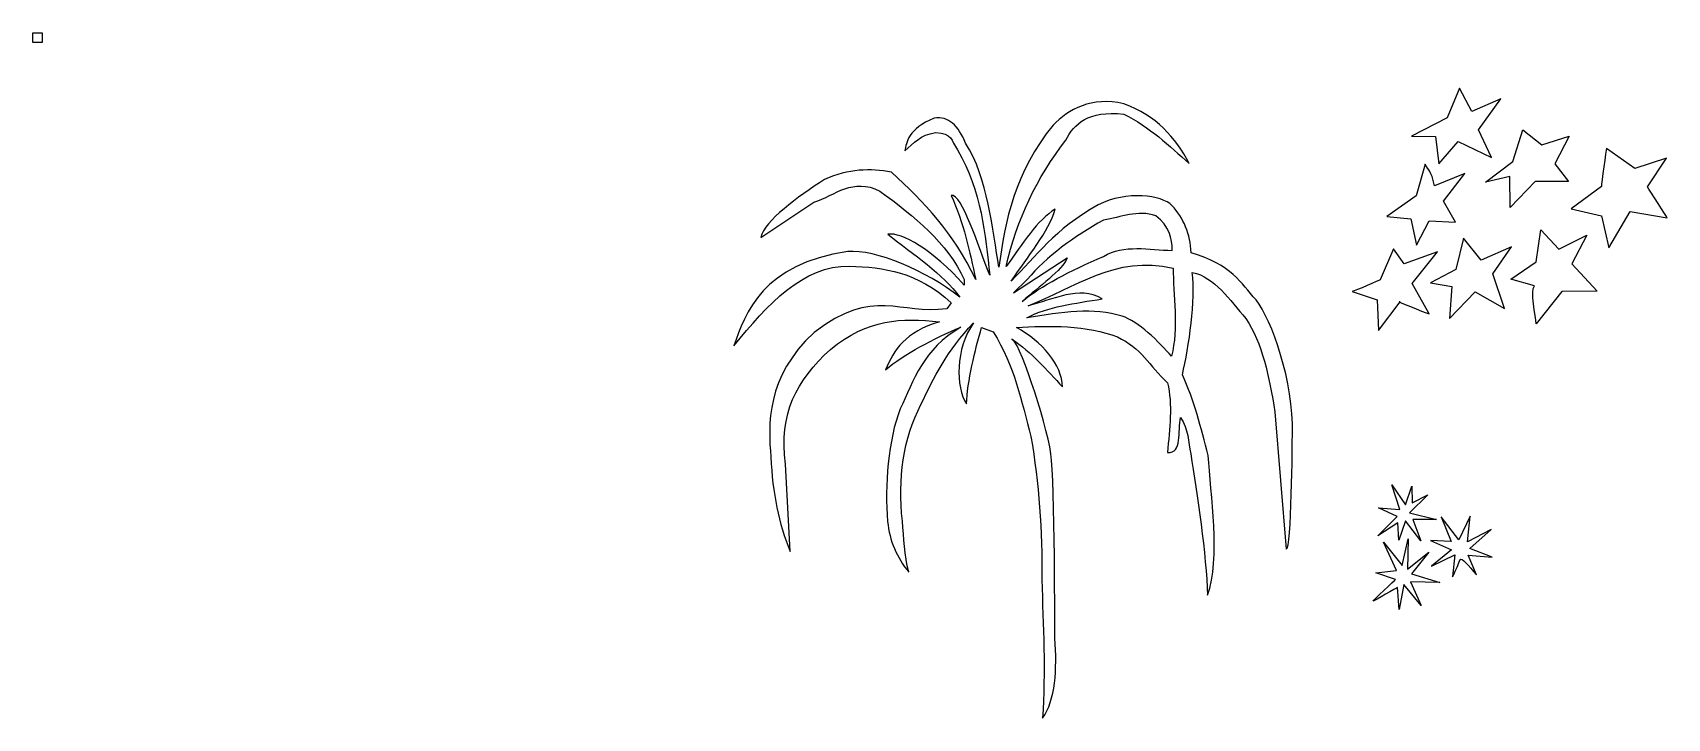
# Model space of a CAD drawing. Header units: centimetres. Extents: x -10.4 to 36.7, y -5.8 to 13.9.
import ezdxf

# ---------------------------------------------------------------- set-up
doc = ezdxf.new("R2010")
doc.units = ezdxf.units.CM
doc.header["$MEASUREMENT"] = 0
doc.header["$XCLIPFRAME"] = 0
doc.layers.add('Layer 1', color=7, linetype='Continuous')
picture_1 = doc.add_image_def('image1.jpg', size_in_pixel=(1393, 1460))

msp = doc.modelspace()

# ---------------------------------------------------------------- linework, layer by layer
at = {"layer": 'Layer 1', "color": 2, "lineweight": 25}
for points, knots in [([(29.98836, 10.94128), (29.98836, 10.94128), (29.29395, 10.95483), (29.29395, 10.95483), (29.29395, 10.95483), (29.29395, 10.95483), (30.32842, 11.48194), (30.32842, 11.48194), (30.32842, 11.48194), (30.32842, 11.48194), (30.67467, 12.34057), (30.67467, 12.34057), (30.67467, 12.34057), (30.67467, 12.34057), (31.03138, 11.66398), (31.03138, 11.66398), (31.03138, 11.66398), (31.03138, 11.66398), (31.87219, 12.02495), (31.87219, 12.02495), (31.87219, 12.02495), (31.87219, 12.02495), (31.22771, 11.13687), (31.22771, 11.13687), (31.22771, 11.13687), (31.22771, 11.13687), (31.60223, 10.3429), (31.60223, 10.3429), (31.60223, 10.3429), (31.60223, 10.3429), (30.64213, 10.80226), (30.64213, 10.80226), (30.64213, 10.80226), (30.64213, 10.80226), (30.08793, 10.15395), (30.08793, 10.15395), (30.08793, 10.15395), (30.08793, 10.15395), (29.98836, 10.94128), (29.98836, 10.94128)], [0, 0, 0, 0, 0.09090909, 0.09090909, 0.09090909, 0.09090909, 0.18181818, 0.18181818, 0.18181818, 0.18181818, 0.27272727, 0.27272727, 0.27272727, 0.27272727, 0.36363636, 0.36363636, 0.36363636, 0.36363636, 0.45454545, 0.45454545, 0.45454545, 0.45454545, 0.54545455, 0.54545455, 0.54545455, 0.54545455, 0.63636364, 0.63636364, 0.63636364, 0.63636364, 0.72727273, 0.72727273, 0.72727273, 0.72727273, 0.81818182, 0.81818182, 0.81818182, 0.81818182, 1, 1, 1, 1]), ([(32.21005, 10.22764), (32.21005, 10.22764), (31.42544, 9.63235), (31.42544, 9.63235), (31.42544, 9.63235), (31.42544, 9.63235), (32.1253, 9.79465), (32.1253, 9.79465), (32.1253, 9.79465), (32.1253, 9.79465), (32.14077, 8.90348), (32.14077, 8.90348), (32.14077, 8.90348), (32.14077, 8.90348), (32.86154, 9.649), (32.86154, 9.649), (32.86154, 9.649), (32.86154, 9.649), (33.81855, 9.65018), (33.81855, 9.65018), (33.81855, 9.65018), (33.81855, 9.65018), (33.42429, 10.15755), (33.42429, 10.15755), (33.42429, 10.15755), (33.42429, 10.15755), (33.83519, 10.95535), (33.83519, 10.95535), (33.83519, 10.95535), (33.83519, 10.95535), (33.04785, 10.70557), (33.04785, 10.70557), (33.04785, 10.70557), (33.04785, 10.70557), (32.49865, 11.13547), (32.49865, 11.13547), (32.49865, 11.13547), (32.49865, 11.13547), (32.21005, 10.22764), (32.21005, 10.22764)], [0, 0, 0, 0, 0.09090909, 0.09090909, 0.09090909, 0.09090909, 0.18181818, 0.18181818, 0.18181818, 0.18181818, 0.27272727, 0.27272727, 0.27272727, 0.27272727, 0.36363636, 0.36363636, 0.36363636, 0.36363636, 0.45454545, 0.45454545, 0.45454545, 0.45454545, 0.54545455, 0.54545455, 0.54545455, 0.54545455, 0.63636364, 0.63636364, 0.63636364, 0.63636364, 0.72727273, 0.72727273, 0.72727273, 0.72727273, 0.81818182, 0.81818182, 0.81818182, 0.81818182, 1, 1, 1, 1]), ([(34.76965, 9.50186), (34.74874, 9.57506), (34.91104, 10.5948), (34.91104, 10.5948), (34.91104, 10.5948), (34.91104, 10.5948), (35.72902, 10.02277), (35.72902, 10.02277), (35.72902, 10.02277), (35.72902, 10.02277), (36.63566, 10.32174), (36.63566, 10.32174), (36.63566, 10.32174), (36.63566, 10.32174), (36.09501, 9.49139), (36.09501, 9.49139), (36.09501, 9.49139), (36.14729, 9.40774), (36.66203, 8.60523), (36.66203, 8.60523), (36.66203, 8.60523), (36.66203, 8.60523), (35.59736, 8.78225), (35.59736, 8.78225), (35.59736, 8.78225), (35.59736, 8.78225), (34.98307, 7.7385), (34.98307, 7.7385), (34.98307, 7.7385), (34.98307, 7.7385), (34.76348, 8.65987), (34.76348, 8.65987), (34.76348, 8.65987), (34.76348, 8.65987), (33.8944, 8.86709), (33.8944, 8.86709), (33.8944, 8.86709), (33.8944, 8.86709), (34.76965, 9.50186), (34.76965, 9.50186)], [0, 0, 0, 0, 0.09090909, 0.09090909, 0.09090909, 0.09090909, 0.18181818, 0.18181818, 0.18181818, 0.18181818, 0.27272727, 0.27272727, 0.27272727, 0.27272727, 0.36363636, 0.36363636, 0.36363636, 0.36363636, 0.45454545, 0.45454545, 0.45454545, 0.45454545, 0.54545455, 0.54545455, 0.54545455, 0.54545455, 0.63636364, 0.63636364, 0.63636364, 0.63636364, 0.72727273, 0.72727273, 0.72727273, 0.72727273, 0.81818182, 0.81818182, 0.81818182, 0.81818182, 1, 1, 1, 1]), ([(29.80501, 8.51941), (29.80501, 8.51941), (29.44212, 7.81145), (29.44212, 7.81145), (29.44212, 7.81145), (29.44212, 7.81145), (29.27481, 8.57906), (29.27481, 8.57906), (29.27481, 8.57906), (29.27481, 8.57906), (28.58231, 8.63988), (28.58231, 8.63988), (28.58231, 8.63988), (28.58231, 8.63988), (29.43166, 9.23282), (29.43166, 9.23282), (29.43166, 9.23282), (29.43166, 9.23282), (29.69308, 10.15301), (29.69308, 10.15301), (29.69308, 10.15301), (29.78022, 9.94388), (29.86736, 9.98801), (29.9545, 9.52561), (29.9545, 9.52561), (29.9545, 9.52561), (30.83286, 9.88114), (30.83286, 9.88114), (30.83286, 9.88114), (30.83286, 9.88114), (30.21592, 9.08643), (30.21592, 9.08643), (30.21592, 9.08643), (30.21592, 9.08643), (30.56099, 8.47994), (30.56099, 8.47994), (30.56099, 8.47994), (30.56099, 8.47994), (29.80501, 8.51941), (29.80501, 8.51941)], [0, 0, 0, 0, 0.09090909, 0.09090909, 0.09090909, 0.09090909, 0.18181818, 0.18181818, 0.18181818, 0.18181818, 0.27272727, 0.27272727, 0.27272727, 0.27272727, 0.36363636, 0.36363636, 0.36363636, 0.36363636, 0.45454545, 0.45454545, 0.45454545, 0.45454545, 0.54545455, 0.54545455, 0.54545455, 0.54545455, 0.63636364, 0.63636364, 0.63636364, 0.63636364, 0.72727273, 0.72727273, 0.72727273, 0.72727273, 0.81818182, 0.81818182, 0.81818182, 0.81818182, 1, 1, 1, 1]), ([(31.1262, 6.47379), (31.1262, 6.47379), (30.38761, 5.70927), (30.38761, 5.70927), (30.38761, 5.70927), (30.38761, 5.70927), (30.45697, 6.63064), (30.45697, 6.63064), (30.45697, 6.63064), (30.45697, 6.63064), (29.84813, 6.73521), (29.84813, 6.73521), (29.84813, 6.73521), (29.84813, 6.73521), (30.572, 7.11165), (30.572, 7.11165), (30.572, 7.11165), (30.572, 7.11165), (30.79159, 8.02138), (30.79159, 8.02138), (30.79159, 8.02138), (30.79159, 8.02138), (31.30397, 7.38352), (31.30397, 7.38352), (31.30397, 7.38352), (31.30397, 7.38352), (32.17423, 7.7685), (32.17423, 7.7685), (32.17423, 7.7685), (32.17423, 7.7685), (31.63859, 6.98616), (31.63859, 6.98616), (31.63859, 6.98616), (31.63859, 6.98616), (31.97747, 5.99042), (31.97747, 5.99042), (31.97747, 5.99042), (31.97747, 5.99042), (31.1262, 6.47379), (31.1262, 6.47379)], [0, 0, 0, 0, 0.09090909, 0.09090909, 0.09090909, 0.09090909, 0.18181818, 0.18181818, 0.18181818, 0.18181818, 0.27272727, 0.27272727, 0.27272727, 0.27272727, 0.36363636, 0.36363636, 0.36363636, 0.36363636, 0.45454545, 0.45454545, 0.45454545, 0.45454545, 0.54545455, 0.54545455, 0.54545455, 0.54545455, 0.63636364, 0.63636364, 0.63636364, 0.63636364, 0.72727273, 0.72727273, 0.72727273, 0.72727273, 0.81818182, 0.81818182, 0.81818182, 0.81818182, 1, 1, 1, 1]), ([(32.88938, 5.55452), (32.88938, 5.55452), (33.62679, 6.48207), (33.62679, 6.48207), (33.62679, 6.48207), (33.62679, 6.48207), (34.64227, 6.48752), (34.64227, 6.48752), (34.64227, 6.48752), (34.64227, 6.48752), (33.91413, 7.27487), (33.91413, 7.27487), (33.91413, 7.27487), (33.91413, 7.27487), (34.34211, 8.10213), (34.34211, 8.10213), (34.34211, 8.10213), (34.34211, 8.10213), (33.53768, 7.7036), (33.53768, 7.7036), (33.53768, 7.7036), (33.53768, 7.7036), (33.02103, 8.26016), (33.02103, 8.26016), (33.02103, 8.26016), (33.02103, 8.26016), (32.88936, 7.33762), (32.88936, 7.33762), (32.88936, 7.33762), (32.88936, 7.33762), (32.15739, 6.8357), (32.15739, 6.8357), (32.15739, 6.8357), (32.15739, 6.8357), (32.83708, 6.64748), (32.83708, 6.64748), (32.83708, 6.64748), (32.71613, 6.51887), (32.8654, 5.76062), (32.88936, 5.55454), (32.88936, 5.55454), (32.88936, 5.55454), (32.88938, 5.55452), (32.88938, 5.55452)], [0, 0, 0, 0, 0.08333333, 0.08333333, 0.08333333, 0.08333333, 0.16666667, 0.16666667, 0.16666667, 0.16666667, 0.25, 0.25, 0.25, 0.25, 0.33333333, 0.33333333, 0.33333333, 0.33333333, 0.41666667, 0.41666667, 0.41666667, 0.41666667, 0.5, 0.5, 0.5, 0.5, 0.58333333, 0.58333333, 0.58333333, 0.58333333, 0.66666667, 0.66666667, 0.66666667, 0.66666667, 0.75, 0.75, 0.75, 0.75, 0.83333333, 0.83333333, 0.83333333, 0.83333333, 1, 1, 1, 1]), ([(28.9665, 6.17975), (28.9665, 6.17975), (28.34956, 5.35441), (28.34956, 5.35441), (28.34956, 5.35441), (28.34956, 5.35441), (28.30773, 6.24014), (28.30773, 6.24014), (28.30773, 6.24014), (28.30773, 6.24014), (27.58696, 6.48609), (27.58696, 6.48609), (27.58696, 6.48609), (27.66016, 6.48609), (28.39139, 6.81761), (28.39139, 6.81761), (28.39139, 6.81761), (28.39139, 6.81761), (28.77829, 7.70643), (28.77829, 7.70643), (28.77829, 7.70643), (28.77829, 7.70643), (29.08153, 7.27771), (29.08153, 7.27771), (29.08153, 7.27771), (29.08153, 7.27771), (30.0459, 7.61969), (30.0459, 7.61969), (30.0459, 7.61969), (30.0459, 7.61969), (29.31158, 6.71305), (29.31158, 6.71305), (29.31158, 6.71305), (29.31158, 6.71305), (29.80305, 5.83469), (29.80305, 5.83469), (29.80305, 5.83469), (29.66434, 5.89524), (28.78661, 6.22474), (28.96651, 6.17976), (28.96651, 6.17976), (28.96651, 6.17976), (28.9665, 6.17975), (28.9665, 6.17975)], [0, 0, 0, 0, 0.08333333, 0.08333333, 0.08333333, 0.08333333, 0.16666667, 0.16666667, 0.16666667, 0.16666667, 0.25, 0.25, 0.25, 0.25, 0.33333333, 0.33333333, 0.33333333, 0.33333333, 0.41666667, 0.41666667, 0.41666667, 0.41666667, 0.5, 0.5, 0.5, 0.5, 0.58333333, 0.58333333, 0.58333333, 0.58333333, 0.66666667, 0.66666667, 0.66666667, 0.66666667, 0.75, 0.75, 0.75, 0.75, 0.83333333, 0.83333333, 0.83333333, 0.83333333, 1, 1, 1, 1])]:
    msp.add_open_spline(points, degree=3, knots=knots, dxfattribs=at)
at = {"layer": 'Layer 1', "color": 3, "lineweight": 25}
for points, knots in [([(16.32137, 5.45419), (15.55617, 5.14746), (14.67185, 4.66297), (14.15683, 4.23076), (14.15683, 4.23076), (14.388, 4.79629), (14.72928, 5.32105), (15.70442, 5.61104), (15.70442, 5.61104), (14.61225, 5.72745), (13.64868, 5.70322), (12.56741, 4.81633), (12.56741, 4.81633), (11.58703, 3.90842), (11.07668, 2.96707), (11.27078, 1.51202), (11.27078, 1.51202), (11.27078, 1.51202), (11.40672, -1.00804), (11.40672, -1.00804), (11.40672, -1.00804), (11.07898, -0.1839), (10.89946, 0.65195), (10.85252, 1.72116), (10.85252, 1.72116), (10.77235, 2.61346), (10.71035, 4.03959), (12.09687, 5.29735), (12.09687, 5.29735), (13.81042, 6.63204), (14.57511, 5.7923), (15.91356, 5.98749), (15.91356, 5.98749), (15.91356, 5.98749), (16.03904, 6.1548), (16.03904, 6.1548), (16.03904, 6.1548), (15.06308, 7.05777), (14.10804, 7.17751), (13.11117, 7.21093), (13.11117, 7.21093), (11.78221, 7.23859), (10.75565, 6.10631), (9.78594, 4.92091), (9.78594, 4.92091), (10.10897, 5.84589), (10.62637, 7.29747), (13.06934, 7.62919), (13.06934, 7.62919), (13.85696, 7.70955), (15.33032, 7.07502), (16.29, 6.3221), (16.29, 6.3221), (15.80721, 6.98731), (14.96073, 7.54341), (14.21958, 8.13111), (14.21958, 8.13111), (14.60586, 8.19612), (15.51619, 7.69372), (16.41549, 6.66717), (16.41549, 6.66717), (16.41549, 6.66717), (16.41549, 6.82402), (16.41549, 6.82402), (16.41549, 6.82402), (15.94439, 7.88768), (14.98021, 8.63994), (13.98954, 9.37545), (13.98954, 9.37545), (13.19705, 9.76431), (12.72312, 9.25964), (12.08642, 9.05129), (12.08642, 9.05129), (12.08642, 9.05129), (10.55974, 8.03699), (10.55974, 8.03699), (10.55974, 8.03699), (10.67415, 8.52668), (11.61993, 9.20249), (12.40012, 9.71006), (12.40012, 9.71006), (13.08792, 10.01203), (13.71978, 10.03435), (14.32415, 9.91919), (14.32415, 9.91919), (15.25538, 9.05953), (16.11962, 8.1758), (16.7501, 6.82401), (16.7501, 6.82401), (16.57313, 7.64373), (16.40954, 8.45789), (16.03904, 9.24996), (16.03904, 9.24996), (16.35789, 9.30472), (16.81868, 7.7804), (17.15791, 6.94949), (17.15791, 6.94949), (17.01728, 8.12841), (16.92794, 9.35312), (16.22727, 10.55705), (16.22727, 10.55705), (16.02985, 10.84321), (16.09028, 11.04089), (15.58941, 11.05897), (15.58941, 11.05897), (15.15871, 10.99344), (14.96721, 10.75127), (14.71105, 10.53614), (14.71105, 10.53614), (14.75356, 10.77316), (14.80043, 11.15657), (15.55804, 11.47724), (15.55804, 11.47724), (15.9624, 11.53429), (16.2531, 11.26117), (16.45732, 10.75573), (16.45732, 10.75573), (17.09771, 9.76769), (17.23511, 8.23873), (17.41934, 7.17954), (17.41934, 7.17954), (17.58261, 8.5047), (17.88664, 9.93509), (18.97739, 11.26811), (18.97739, 11.26811), (19.40285, 11.71682), (20.09365, 12.10952), (21.01644, 11.88505), (21.01644, 11.88505), (21.94614, 11.55207), (22.49634, 10.9195), (22.89865, 10.17015), (22.89865, 10.17015), (22.32015, 10.68494), (21.75664, 11.21222), (21.01644, 11.59226), (21.01644, 11.59226), (19.96983, 11.69534), (19.5899, 11.31567), (19.34337, 10.83938), (19.34337, 10.83938), (18.50888, 9.76475), (17.93316, 8.55393), (17.62847, 7.20045), (17.62847, 7.20045), (18.08513, 7.84148), (18.53037, 8.5567), (19.04013, 8.85261), (19.04013, 8.85261), (18.85437, 8.20538), (18.2395, 7.48012), (17.77487, 6.78218), (17.77487, 6.78218), (18.50543, 7.51415), (18.98771, 8.24612), (20.27402, 8.97809), (20.27402, 8.97809), (21.09616, 9.39139), (22.12058, 9.2594), (22.39673, 8.95718), (22.39673, 8.95718), (22.73695, 8.59795), (22.93166, 8.12645), (22.95093, 7.59781), (22.95093, 7.59781), (24.12733, 7.24514), (24.37653, 6.73339), (24.82268, 6.23844), (24.82268, 6.23844), (25.26729, 5.68864), (25.91192, 3.86186), (25.86835, 2.39038), (25.86835, 2.39038), (25.86279, 2.20244), (25.84922, -0.9745), (25.69059, -0.93485), (25.69059, -0.93485), (25.69059, -0.93485), (25.36643, 3.01778), (25.36643, 3.01778), (25.36643, 3.01778), (25.19528, 4.02126), (25.0024, 5.00302), (24.52989, 5.70515), (24.52989, 5.70515), (24.05757, 6.24112), (23.63857, 6.89136), (22.9823, 7.03315), (22.9823, 7.03315), (23.09221, 6.24239), (22.8882, 4.89792), (22.69997, 4.08436), (22.69997, 4.08436), (23.04444, 3.34936), (23.23121, 2.55129), (23.4424, 1.76297), (23.4424, 1.76297), (23.50703, 0.65968), (23.81262, -1.21171), (23.42148, -2.26286), (23.42148, -2.26286), (23.39131, -1.113), (23.12647, 0.68091), (22.94047, 1.80479), (22.94047, 1.80479), (22.87823, 2.15924), (22.86683, 2.52216), (22.64768, 2.85046), (22.64768, 2.85046), (22.56026, 2.46963), (22.70763, 1.8037), (22.27124, 1.84662), (22.27124, 1.84662), (22.33205, 2.53105), (22.42462, 3.22342), (22.27124, 3.8543), (22.27124, 3.8543), (21.74601, 4.33832), (21.50922, 4.86955), (20.82822, 5.17184), (20.82822, 5.17184), (19.97131, 5.52098), (18.8329, 5.50507), (17.92126, 5.44371), (17.92126, 5.44371), (18.65171, 5.06389), (19.23849, 4.35524), (19.24926, 3.73927), (19.24926, 3.73927), (18.80494, 4.20571), (18.3539, 4.74206), (17.78532, 5.1091), (17.78532, 5.1091), (17.95843, 5.17834), (18.76841, 2.79564), (18.91464, 1.80479), (18.91464, 1.80479), (19.02638, 1.04766), (19.02966, -3.50721), (19.02966, -3.50721), (19.02966, -3.50721), (19.09695, -4.3802), (19.04439, -5.29227), (18.67413, -5.80768), (18.67413, -5.80768), (18.76732, -4.45616), (18.6915, -3.13845), (18.65322, -1.81322), (18.65322, -1.81322), (18.66956, -0.41381), (18.56925, 0.96199), (18.33952, 2.30672), (18.33952, 2.30672), (18.06255, 3.31075), (17.87446, 4.3404), (17.25202, 5.31825), (17.25202, 5.31825), (17.25202, 5.31825), (16.91741, 5.44373), (16.91741, 5.44373), (16.91741, 5.44373), (16.73668, 4.83027), (16.50211, 3.86128), (16.48869, 3.24782), (16.48869, 3.24782), (16.16134, 3.72029), (16.16384, 4.84357), (16.68737, 5.57966), (16.68737, 5.57966), (15.91136, 4.75365), (15.55081, 4.02545), (15.17115, 3.2269), (15.17115, 3.2269), (14.65321, 2.23349), (14.50951, 1.09931), (14.63785, -0.13079), (14.63785, -0.13079), (14.68737, -0.60541), (14.68216, -1.11211), (14.82608, -1.60409), (14.82608, -1.60409), (14.48235, -1.18645), (14.26354, -0.68587), (14.21348, -0.14264), (14.21348, -0.14264), (14.1195, 0.87731), (14.23196, 2.22535), (14.57512, 3.10142), (14.57512, 3.10142), (14.96333, 3.91874), (15.22897, 4.82302), (16.32139, 5.45418), (16.32139, 5.45418), (16.32139, 5.45418), (16.32137, 5.45419), (16.32137, 5.45419)], [0, 0, 0, 0, 0.01333333, 0.01333333, 0.01333333, 0.01333333, 0.02666667, 0.02666667, 0.02666667, 0.02666667, 0.04, 0.04, 0.04, 0.04, 0.05333333, 0.05333333, 0.05333333, 0.05333333, 0.06666667, 0.06666667, 0.06666667, 0.06666667, 0.08, 0.08, 0.08, 0.08, 0.09333333, 0.09333333, 0.09333333, 0.09333333, 0.10666667, 0.10666667, 0.10666667, 0.10666667, 0.12, 0.12, 0.12, 0.12, 0.13333333, 0.13333333, 0.13333333, 0.13333333, 0.14666667, 0.14666667, 0.14666667, 0.14666667, 0.16, 0.16, 0.16, 0.16, 0.17333333, 0.17333333, 0.17333333, 0.17333333, 0.18666667, 0.18666667, 0.18666667, 0.18666667, 0.2, 0.2, 0.2, 0.2, 0.21333333, 0.21333333, 0.21333333, 0.21333333, 0.22666667, 0.22666667, 0.22666667, 0.22666667, 0.24, 0.24, 0.24, 0.24, 0.25333333, 0.25333333, 0.25333333, 0.25333333, 0.26666667, 0.26666667, 0.26666667, 0.26666667, 0.28, 0.28, 0.28, 0.28, 0.29333333, 0.29333333, 0.29333333, 0.29333333, 0.30666667, 0.30666667, 0.30666667, 0.30666667, 0.32, 0.32, 0.32, 0.32, 0.33333333, 0.33333333, 0.33333333, 0.33333333, 0.34666667, 0.34666667, 0.34666667, 0.34666667, 0.36, 0.36, 0.36, 0.36, 0.37333333, 0.37333333, 0.37333333, 0.37333333, 0.38666667, 0.38666667, 0.38666667, 0.38666667, 0.4, 0.4, 0.4, 0.4, 0.41333333, 0.41333333, 0.41333333, 0.41333333, 0.42666667, 0.42666667, 0.42666667, 0.42666667, 0.44, 0.44, 0.44, 0.44, 0.45333333, 0.45333333, 0.45333333, 0.45333333, 0.46666667, 0.46666667, 0.46666667, 0.46666667, 0.48, 0.48, 0.48, 0.48, 0.49333333, 0.49333333, 0.49333333, 0.49333333, 0.50666667, 0.50666667, 0.50666667, 0.50666667, 0.52, 0.52, 0.52, 0.52, 0.53333333, 0.53333333, 0.53333333, 0.53333333, 0.54666667, 0.54666667, 0.54666667, 0.54666667, 0.56, 0.56, 0.56, 0.56, 0.57333333, 0.57333333, 0.57333333, 0.57333333, 0.58666667, 0.58666667, 0.58666667, 0.58666667, 0.6, 0.6, 0.6, 0.6, 0.61333333, 0.61333333, 0.61333333, 0.61333333, 0.62666667, 0.62666667, 0.62666667, 0.62666667, 0.64, 0.64, 0.64, 0.64, 0.65333333, 0.65333333, 0.65333333, 0.65333333, 0.66666667, 0.66666667, 0.66666667, 0.66666667, 0.68, 0.68, 0.68, 0.68, 0.69333333, 0.69333333, 0.69333333, 0.69333333, 0.70666667, 0.70666667, 0.70666667, 0.70666667, 0.72, 0.72, 0.72, 0.72, 0.73333333, 0.73333333, 0.73333333, 0.73333333, 0.74666667, 0.74666667, 0.74666667, 0.74666667, 0.76, 0.76, 0.76, 0.76, 0.77333333, 0.77333333, 0.77333333, 0.77333333, 0.78666667, 0.78666667, 0.78666667, 0.78666667, 0.8, 0.8, 0.8, 0.8, 0.81333333, 0.81333333, 0.81333333, 0.81333333, 0.82666667, 0.82666667, 0.82666667, 0.82666667, 0.84, 0.84, 0.84, 0.84, 0.85333333, 0.85333333, 0.85333333, 0.85333333, 0.86666667, 0.86666667, 0.86666667, 0.86666667, 0.88, 0.88, 0.88, 0.88, 0.89333333, 0.89333333, 0.89333333, 0.89333333, 0.90666667, 0.90666667, 0.90666667, 0.90666667, 0.92, 0.92, 0.92, 0.92, 0.93333333, 0.93333333, 0.93333333, 0.93333333, 0.94666667, 0.94666667, 0.94666667, 0.94666667, 0.96, 0.96, 0.96, 0.96, 0.97333333, 0.97333333, 0.97333333, 0.97333333, 1, 1, 1, 1]), ([(18.23494, 6.82402), (18.79559, 7.50467), (19.56441, 8.05286), (20.43085, 8.53892), (20.43085, 8.53892), (20.92897, 8.61871), (21.41318, 8.83773), (21.93661, 8.6644), (21.93661, 8.6644), (22.32646, 8.36307), (22.40419, 8.01716), (22.40716, 7.66056), (22.40716, 7.66056), (21.74139, 7.69088), (21.01577, 7.8402), (20.43085, 7.49325), (20.43085, 7.49325), (19.45261, 7.07338), (18.62182, 6.6443), (18.08855, 6.19662), (18.08855, 6.19662), (18.57509, 6.62575), (19.24206, 7.09097), (19.38518, 7.45142), (19.38518, 7.45142), (19.38518, 7.45142), (17.83759, 6.44758), (17.83759, 6.44758), (17.83759, 6.44758), (17.83759, 6.44758), (18.23494, 6.82402), (18.23494, 6.82402)], [0, 0, 0, 0, 0.11111111, 0.11111111, 0.11111111, 0.11111111, 0.22222222, 0.22222222, 0.22222222, 0.22222222, 0.33333333, 0.33333333, 0.33333333, 0.33333333, 0.44444444, 0.44444444, 0.44444444, 0.44444444, 0.55555556, 0.55555556, 0.55555556, 0.55555556, 0.66666667, 0.66666667, 0.66666667, 0.66666667, 0.77777778, 0.77777778, 0.77777778, 0.77777778, 1, 1, 1, 1]), ([(22.43854, 7.15863), (20.76754, 7.54129), (19.59589, 6.57955), (18.25586, 6.07113), (18.25586, 6.07113), (18.9763, 6.24055), (19.71993, 6.66513), (20.38903, 6.26981), (20.38903, 6.26981), (19.61496, 6.14111), (18.81136, 6.04196), (18.22449, 5.72606), (18.22449, 5.72606), (19.21439, 5.88988), (20.16068, 6.03138), (20.96414, 5.76789), (20.96414, 5.76789), (21.42153, 5.64263), (22.0393, 5.01904), (22.38625, 4.61765), (22.38625, 4.61765), (22.5985, 5.41314), (22.42989, 6.41404), (22.43853, 7.15863), (22.43853, 7.15863), (22.43853, 7.15863), (22.43854, 7.15863), (22.43854, 7.15863)], [0, 0, 0, 0, 0.125, 0.125, 0.125, 0.125, 0.25, 0.25, 0.25, 0.25, 0.375, 0.375, 0.375, 0.375, 0.5, 0.5, 0.5, 0.5, 0.625, 0.625, 0.625, 0.625, 0.75, 0.75, 0.75, 0.75, 1, 1, 1, 1])]:
    msp.add_open_spline(points, degree=3, knots=knots, dxfattribs=at)
at = {"layer": 'Layer 1', "color": 56, "lineweight": 25}
for points in [[(28.90501, -0.18044), (28.90501, -0.18044), (28.93638, -0.68236), (28.93638, -0.68236), (28.93638, -0.68236), (28.93638, -0.68236), (29.1246, -0.1177), (29.1246, -0.1177), (29.1246, -0.1177), (29.1246, -0.1177), (29.56378, -0.69282), (29.56378, -0.69282), (29.56378, -0.69282), (29.56378, -0.69282), (29.33373, -0.08633), (29.33373, -0.08633), (29.33373, -0.08633), (29.33373, -0.08633), (30.01342, -0.08633), (30.01342, -0.08633), (30.01342, -0.08633), (30.01342, -0.08633), (29.23962, 0.11235), (29.23962, 0.11235), (29.23962, 0.11235), (29.23962, 0.11235), (29.76246, 0.62473), (29.76246, 0.62473), (29.76246, 0.62473), (29.76246, 0.62473), (29.31282, 0.39468), (29.31282, 0.39468), (29.31282, 0.39468), (29.31282, 0.39468), (29.30236, 0.87569), (29.30236, 0.87569), (29.30236, 0.87569), (29.30236, 0.87569), (29.12459, 0.3424), (29.12459, 0.3424), (29.12459, 0.3424), (29.12459, 0.3424), (28.72724, 0.91752), (28.72724, 0.91752), (28.72724, 0.91752), (28.72724, 0.91752), (28.95729, 0.20646), (28.95729, 0.20646), (28.95729, 0.20646), (28.95729, 0.20646), (28.3508, 0.24829), (28.3508, 0.24829), (28.3508, 0.24829), (28.3508, 0.24829), (28.88409, 0.00779), (28.88409, 0.00779), (28.88409, 0.00779), (28.88409, 0.00779), (28.32989, -0.55687), (28.32989, -0.55687), (28.32989, -0.55687), (28.32989, -0.55687), (28.90501, -0.18044), (28.90501, -0.18044)], [(30.54053, -1.10346), (30.54053, -1.10346), (29.8713, -1.42762), (29.8713, -1.42762), (29.8713, -1.42762), (29.8713, -1.42762), (30.44642, -0.95707), (30.44642, -0.95707), (30.44642, -0.95707), (30.44642, -0.95707), (29.83993, -0.6852), (29.83993, -0.6852), (29.83993, -0.6852), (29.83993, -0.6852), (30.43596, -0.71657), (30.43596, -0.71657), (30.43596, -0.71657), (30.43596, -0.71657), (30.15363, -0.00551), (30.15363, -0.00551), (30.15363, -0.00551), (30.15363, -0.00551), (30.65555, -0.66428), (30.65555, -0.66428), (30.65555, -0.66428), (30.65555, -0.66428), (30.99016, 0.0154), (30.99016, 0.0154), (30.99016, 0.0154), (30.99016, 0.0154), (30.90651, -0.72703), (30.90651, -0.72703), (30.90651, -0.72703), (30.90651, -0.72703), (31.5862, -0.3715), (31.5862, -0.3715), (31.5862, -0.3715), (31.5862, -0.3715), (30.97971, -0.91525), (30.97971, -0.91525), (30.97971, -0.91525), (30.97971, -0.91525), (31.61757, -1.16621), (31.61757, -1.16621), (31.61757, -1.16621), (31.61757, -1.16621), (30.92743, -1.11393), (30.92743, -1.11393), (30.92743, -1.11393), (30.92743, -1.11393), (31.16793, -1.67859), (31.16793, -1.67859), (31.16793, -1.67859), (30.94316, -1.41432), (30.73801, -1.15737), (30.69696, -1.23906), (30.69696, -1.23906), (30.61115, -1.40983), (30.61612, -1.48241), (30.47779, -1.73087), (30.47779, -1.73087), (30.47779, -1.73087), (30.54053, -1.10346), (30.54053, -1.10346)], [(29.02543, -1.41177), (29.02543, -1.41177), (28.49214, -0.73209), (28.49214, -0.73209), (28.49214, -0.73209), (28.49214, -0.73209), (28.86858, -1.54771), (28.86858, -1.54771), (28.86858, -1.54771), (28.86858, -1.54771), (28.27255, -1.62091), (28.27255, -1.62091), (28.27255, -1.62091), (28.27255, -1.62091), (28.83721, -1.80913), (28.83721, -1.80913), (28.83721, -1.80913), (28.83721, -1.80913), (28.15752, -2.43653), (28.18889, -2.43653), (28.18889, -2.43653), (28.22026, -2.43653), (28.88949, -2.03918), (28.88949, -2.03918), (28.88949, -2.03918), (28.88949, -2.03918), (28.94177, -2.67704), (28.94177, -2.67704), (28.94177, -2.67704), (28.94177, -2.67704), (29.07771, -1.95553), (29.07771, -1.95553), (29.07771, -1.95553), (29.07771, -1.95553), (29.57963, -2.56202), (29.57963, -2.56202), (29.57963, -2.56202), (29.57963, -2.56202), (29.26593, -1.88234), (29.26593, -1.88234), (29.26593, -1.88234), (29.26593, -1.88234), (30.11292, -1.8928), (30.11292, -1.8928), (30.11292, -1.8928), (30.11292, -1.8928), (29.2973, -1.6523), (29.2973, -1.6523), (29.2973, -1.6523), (29.2973, -1.6523), (29.79922, -1.0249), (29.79922, -1.0249), (29.79922, -1.0249), (29.79922, -1.0249), (29.18228, -1.51636), (29.18228, -1.51636), (29.18228, -1.51636), (29.18228, -1.51636), (29.20319, -0.638), (29.20319, -0.638), (29.20319, -0.638), (29.20319, -0.638), (29.02543, -1.41177), (29.02543, -1.41177)]]:
    msp.add_open_spline(points, degree=3, knots=[0, 0, 0, 0, 0.05882353, 0.05882353, 0.05882353, 0.05882353, 0.11764706, 0.11764706, 0.11764706, 0.11764706, 0.17647059, 0.17647059, 0.17647059, 0.17647059, 0.23529412, 0.23529412, 0.23529412, 0.23529412, 0.29411765, 0.29411765, 0.29411765, 0.29411765, 0.35294118, 0.35294118, 0.35294118, 0.35294118, 0.41176471, 0.41176471, 0.41176471, 0.41176471, 0.47058824, 0.47058824, 0.47058824, 0.47058824, 0.52941176, 0.52941176, 0.52941176, 0.52941176, 0.58823529, 0.58823529, 0.58823529, 0.58823529, 0.64705882, 0.64705882, 0.64705882, 0.64705882, 0.70588235, 0.70588235, 0.70588235, 0.70588235, 0.76470588, 0.76470588, 0.76470588, 0.76470588, 0.82352941, 0.82352941, 0.82352941, 0.82352941, 0.88235294, 0.88235294, 0.88235294, 0.88235294, 1, 1, 1, 1], dxfattribs=at)

# ---------------------------------------------------------------- pictures from other files: only their frames are drawn
at = {"layer": 'Layer 1', "color": 0}
image = msp.add_image(picture_1, insert=(-10.2662, -6.42588), size_in_units=(19.34722, 20.27778), dxfattribs=at)
image.set_boundary_path([(-10.2662, -6.4259), (9.0824, 13.8601)])
image.dxf.flags = 3

doc.saveas('drawing.dxf')
